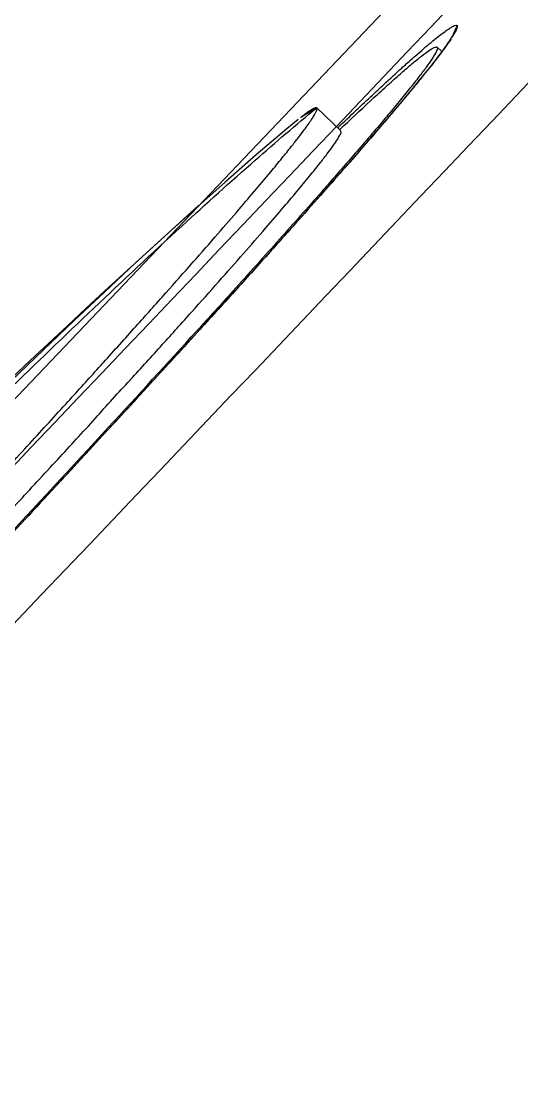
# Model space of a CAD drawing. Header units: millimetres. Extents: x 1145859089 to 1147511753, y -1047484727 to -1047247487.
# Drawn here: x 1146330907.76 to 1146330930.7, y -1047436500.66 to -1047436452.16 of the extents above; entities that cross this region are included whole.
import ezdxf
from ezdxf.xclip import XClip

# ---------------------------------------------------------------- set-up
doc = ezdxf.new("R2010")
doc.units = ezdxf.units.MM
doc.header["$LTSCALE"] = 100
doc.header["$MEASUREMENT"] = 0
doc.header["$XCLIPFRAME"] = 2
doc.linetypes.add('CENTERX2', pattern=[4, 2.5, -0.5, 0.5, -0.5])
doc.layers.get('0').update_dxf_attribs({"linetype": 'CONTINUOUS'})
for name, color, linetype in [('L-지중매입', 3, 'CENTERX2'), ('XREF', 135, 'CONTINUOUS'), ('단지배치도$0$W240910', 135, 'CONTINUOUS')]:
    doc.layers.add(name, color=color, linetype=linetype)

# ---------------------------------------------------------------- blocks, each defined once
blk = doc.blocks.new('단지배치도$0$zw$9902')
at = {"layer": '단지배치도$0$W240910', "linetype": 'ByBlock', "ltscale": 20}
for p, q in [((62174.21, -65162.678), (62288.069, -65043.262)), ((62253.684, -65083.854), (62253.657, -65083.893)), ((62253.709, -65083.817), (62253.684, -65083.854)), ((62253.733, -65083.782), (62253.709, -65083.817)), ((62253.754, -65083.748), (62253.733, -65083.782)), ((62253.775, -65083.717), (62253.754, -65083.748)), ((62253.793, -65083.688), (62253.775, -65083.717)), ((62253.81, -65083.661), (62253.793, -65083.688)), ((62253.825, -65083.636), (62253.81, -65083.661)), ((62253.839, -65083.613), (62253.825, -65083.636)), ((62253.85, -65083.593), (62253.839, -65083.613)), ((62253.861, -65083.575), (62253.85, -65083.593)), ((62253.869, -65083.56), (62253.861, -65083.575)), ((62253.876, -65083.547), (62253.869, -65083.56)), ((62253.881, -65083.537), (62253.876, -65083.547)), ((62253.884, -65083.53), (62253.881, -65083.537)), ((62253.886, -65083.527), (62253.884, -65083.53)), ((62253.886, -65083.527), (62253.886, -65083.527)), ((62253.19, -65084.048), (62253.402, -65084.249)), ((62253.384, -65084.274), (62253.299, -65084.387)), ((62253.462, -65084.168), (62253.384, -65084.274)), ((62253.534, -65084.069), (62253.462, -65084.168)), ((62253.567, -65084.022), (62253.534, -65084.069)), ((62253.599, -65083.978), (62253.567, -65084.022)), ((62253.629, -65083.935), (62253.599, -65083.978)), ((62253.657, -65083.893), (62253.629, -65083.935)), ((62253.007, -65084.767), (62252.896, -65084.909)), ((62253.111, -65084.633), (62253.007, -65084.767)), ((62253.208, -65084.507), (62253.111, -65084.633)), ((62253.299, -65084.387), (62253.208, -65084.507)), ((62252.716, -65085.135), (62252.521, -65085.378)), ((62252.896, -65084.909), (62252.716, -65085.135)), ((62252.308, -65085.64), (62252.078, -65085.919)), ((62252.521, -65085.378), (62252.308, -65085.64)), ((62251.832, -65086.217), (62251.568, -65086.532)), ((62252.078, -65085.919), (62251.832, -65086.217)), ((62251.568, -65086.532), (62251.289, -65086.864)), ((62248.778, -65087.872), (62247.676, -65086.821)), ((62250.994, -65087.212), (62250.684, -65087.576)), ((62251.289, -65086.864), (62250.994, -65087.212)), ((62246.831, -65087.352), (62246.306, -65087.788)), ((62248.638, -65087.738), (62248.644, -65087.732)), ((62250.684, -65087.576), (62250.358, -65087.956)), ((62246.306, -65087.788), (62244.899, -65088.983)), ((62250.358, -65087.956), (62250.018, -65088.35)), ((62250.018, -65088.35), (62249.541, -65088.9)), ((62244.899, -65088.983), (62243.474, -65090.225)), ((62249.541, -65088.9), (62249.038, -65089.476)), ((62249.038, -65089.476), (62248.51, -65090.078)), ((62248.51, -65090.078), (62247.957, -65090.706)), ((62243.474, -65090.225), (62242.084, -65091.462)), ((62247.957, -65090.706), (62247.379, -65091.358)), ((62242.084, -65091.462), (62240.734, -65092.686)), ((62247.379, -65091.358), (62246.778, -65092.034)), ((62246.778, -65092.034), (62246.152, -65092.734)), ((62240.734, -65092.686), (62239.363, -65093.947)), ((62246.152, -65092.734), (62245.503, -65093.458)), ((62245.503, -65093.458), (62244.832, -65094.205)), ((62239.363, -65093.947), (62237.965, -65095.247)), ((62244.832, -65094.205), (62244.138, -65094.974)), ((62244.138, -65094.974), (62243.422, -65095.764)), ((62237.965, -65095.247), (62236.567, -65096.564)), ((62243.422, -65095.764), (62242.687, -65096.574)), ((62236.567, -65096.564), (62235.137, -65097.924)), ((62242.687, -65096.574), (62241.932, -65097.402)), ((62241.932, -65097.402), (62241.159, -65098.249)), ((62235.137, -65097.924), (62233.673, -65099.33)), ((62241.159, -65098.249), (62240.369, -65099.113)), ((62240.369, -65099.113), (62239.563, -65099.992)), ((62239.563, -65099.992), (62238.533, -65101.111)), ((62238.533, -65101.111), (62237.481, -65102.251)), ((62237.481, -65102.251), (62236.404, -65103.417)), ((62236.404, -65103.417), (62235.295, -65104.613)), ((62235.295, -65104.613), (62234.15, -65105.845)), ((62234.15, -65105.845), (62232.962, -65107.12))]:
    blk.add_line(p, q, dxfattribs=at)
at = {"layer": '단지배치도$0$W240910'}
blk.add_arc((57394.291, -57699.4), 11431.377, 251.6277496, 321.4181311, dxfattribs=at)
at = {"layer": '단지배치도$0$W240910', "linetype": 'ByBlock', "ltscale": 20}
for centre, radius, start, end in [((41791.48, -45638.696), 28226.861, 316.1617116, 316.5676775), ((41450.437, -45313.524), 28703.079, 316.1634055, 316.5659905), ((61506.6, -64427.202), 994.87, 317.332166, 317.678043)]:
    blk.add_arc(centre, radius, start, end, dxfattribs=at)
at = {"layer": '단지배치도$0$W240910', "linetype": 'ByBlock', "ltscale": 20, "extrusion": (0, 0, -1)}
blk.add_ellipse((62567.39, -65452.708), major_axis=(-485.991, -11.578), ratio=1, start_param=0.708795, end_param=0.862005, dxfattribs=at)
at = {"layer": '단지배치도$0$W240910', "linetype": 'ByBlock', "ltscale": 20}
for points, start_tangent, end_tangent in [([(62248.644, -65087.732), (62248.751, -65087.63), (62249.589, -65086.834), (62250.314, -65086.153), (62250.933, -65085.58), (62251.457, -65085.101), (62251.906, -65084.697), (62252.303, -65084.348), (62252.663, -65084.037), (62252.995, -65083.759), (62253.298, -65083.516), (62253.557, -65083.321), (62253.757, -65083.183), (62253.902, -65083.098), (62254.002, -65083.053), (62254.104, -65083.055)], (0.722828, 0.691028), (0.723327, -0.690506)), ([(62254.104, -65083.055), (62254.111, -65083.152), (62254.075, -65083.249), (62254.002, -65083.39), (62253.88, -65083.589), (62253.827, -65083.671)], (0.723206, -0.690633), (-0.555034, -0.831828)), ([(62253.827, -65083.671), (62253.702, -65083.852), (62253.478, -65084.163), (62253.408, -65084.256)], (-0.555034, -0.831828), (-0.600015, -0.799989)), ([(62253.408, -65084.256), (62253.218, -65084.506), (62252.928, -65084.878), (62252.601, -65085.287), (62252.223, -65085.751), (62251.775, -65086.292), (62251.237, -65086.931), (62250.598, -65087.682), (62249.848, -65088.551), (62248.982, -65089.545), (62247.983, -65090.68), (62246.836, -65091.972), (62245.522, -65093.44), (62244.023, -65095.103), (62242.318, -65096.982), (62240.383, -65099.101), (62238.189, -65101.487), (62235.707, -65104.171), (62232.897, -65107.192), (62229.716, -65110.593), (62226.128, -65114.405), (62222.005, -65118.759), (62217.549, -65123.433), (62213.36, -65127.798), (62209.704, -65131.583), (62206.449, -65134.934), (62203.555, -65137.895), (62200.983, -65140.512), (62198.696, -65142.826), (62196.664, -65144.868), (62194.862, -65146.668), (62193.266, -65148.251), (62191.857, -65149.639), (62190.615, -65150.852), (62189.525, -65151.908), (62188.568, -65152.826), (62187.732, -65153.62), (62187.008, -65154.299), (62186.391, -65154.871), (62185.869, -65155.347), (62185.421, -65155.75), (62185.025, -65156.099), (62184.666, -65156.409), (62184.405, -65156.627)], (-0.600015, -0.799989), (-0.770501, -0.637438)), ([(62253.19, -65084.048), (62253.204, -65084.083), (62253.195, -65084.141), (62253.165, -65084.222), (62253.112, -65084.326), (62252.944, -65084.599), (62252.691, -65084.959), (62252.356, -65085.403), (62251.941, -65085.93), (62251.448, -65086.536), (62250.88, -65087.22), (62249.522, -65088.811), (62248.24, -65090.283)], (0.601167, -0.799123), (-0.659652, -0.751571)), ([(62248.73, -65087.821), (62250.131, -65086.508), (62250.787, -65085.907), (62251.369, -65085.386), (62251.875, -65084.946), (62252.303, -65084.59), (62252.651, -65084.321), (62252.916, -65084.139), (62253.017, -65084.082), (62253.096, -65084.047), (62253.154, -65084.036), (62253.19, -65084.048)], (0.725344, 0.688387), (0.826862, -0.562405)), ([(62247.676, -65086.821), (62247.56, -65086.832), (62247.46, -65086.884), (62247.33, -65086.968), (62247.165, -65087.087), (62246.962, -65087.246), (62246.831, -65087.353)], (-0.725301, 0.688432), (-0.771843, -0.635813)), ([(62232.753, -65100.539), (62233.48, -65099.83), (62241.493, -65092.239), (62244.86, -65089.217), (62247.676, -65086.821)], (0.715344, 0.698773), (0.773213, 0.634146)), ([(62237.688, -65098.728), (62237.901, -65098.493), (62239.392, -65096.836), (62240.761, -65095.304), (62242.017, -65093.884), (62243.147, -65092.593), (62244.115, -65091.474), (62244.914, -65090.536), (62245.564, -65089.761), (62246.09, -65089.122), (62246.507, -65088.603), (62246.833, -65088.186), (62247.087, -65087.851), (62247.283, -65087.581), (62247.433, -65087.362), (62247.545, -65087.186), (62247.623, -65087.047), (62247.671, -65086.94), (62247.676, -65086.821)], (0.670766, 0.741669), (-0.72423, 0.689558)), ([(62239.147, -65099.277), (62240.6, -65097.672), (62241.95, -65096.171), (62243.19, -65094.779), (62244.325, -65093.493), (62245.326, -65092.344), (62246.172, -65091.359), (62246.86, -65090.543), (62247.409, -65089.876), (62247.846, -65089.331), (62248.186, -65088.89), (62248.442, -65088.54), (62248.623, -65088.27), (62248.737, -65088.071), (62248.787, -65087.939), (62248.758, -65087.893)], (0.672576, 0.740028), (-0.728818, 0.684708)), ([(62248.24, -65090.283), (62247.885, -65090.687), (62245.984, -65092.828), (62243.836, -65095.219), (62242.18, -65097.044)], (-0.659652, -0.751571), (-0.673027, -0.739618)), ([(62218.129, -65119.715), (62220.709, -65117.002), (62223.381, -65114.178), (62225.983, -65111.413), (62228.381, -65108.849), (62230.587, -65106.477), (62232.636, -65104.26), (62234.531, -65102.196), (62236.283, -65100.277), (62237.688, -65098.728)], (0.690045, 0.723766), (0.670766, 0.741669)), ([(62231.219, -65107.883), (62231.925, -65107.124), (62233.939, -65104.952), (62235.805, -65102.93), (62237.532, -65101.047), (62239.128, -65099.297), (62239.147, -65099.277)], (0.681568, 0.731754), (0.672576, 0.740028)), ([(62238.123, -65101.472), (62233.083, -65106.908), (62226.636, -65113.782), (62219.647, -65121.151), (62212.618, -65128.484), (62206.06, -65135.25), (62200.859, -65140.554)], (-0.677699, -0.735339), (-0.702246, -0.711935))]:
    blk.add_spline(points, degree=3, dxfattribs=dict(at, start_tangent=start_tangent, end_tangent=end_tangent))
blk = doc.blocks.new('단지배치도')
blk.add_blockref('단지배치도$0$zw$9902', (141034.193, 142437.157))

msp = doc.modelspace()

# ---------------------------------------------------------------- linework, layer by layer
at = {"layer": 'L-지중매입', "ltscale": 2}
msp.add_arc((1146292364.149594, -1047402174.186541, 0), 45716.750817, 303.4822833292, 333.0437788935, dxfattribs=at)

# ---------------------------------------------------------------- block references
at = {"layer": 'XREF'}
ref = msp.add_blockref('단지배치도', (1146127639.433662, -1047513806.462535), dxfattribs=at)
XClip(ref).set_block_clipping_path([(72982.4064819524, 34919.7593965302), (360382.4067475507, 255319.7593436702)])

doc.saveas('drawing.dxf')
